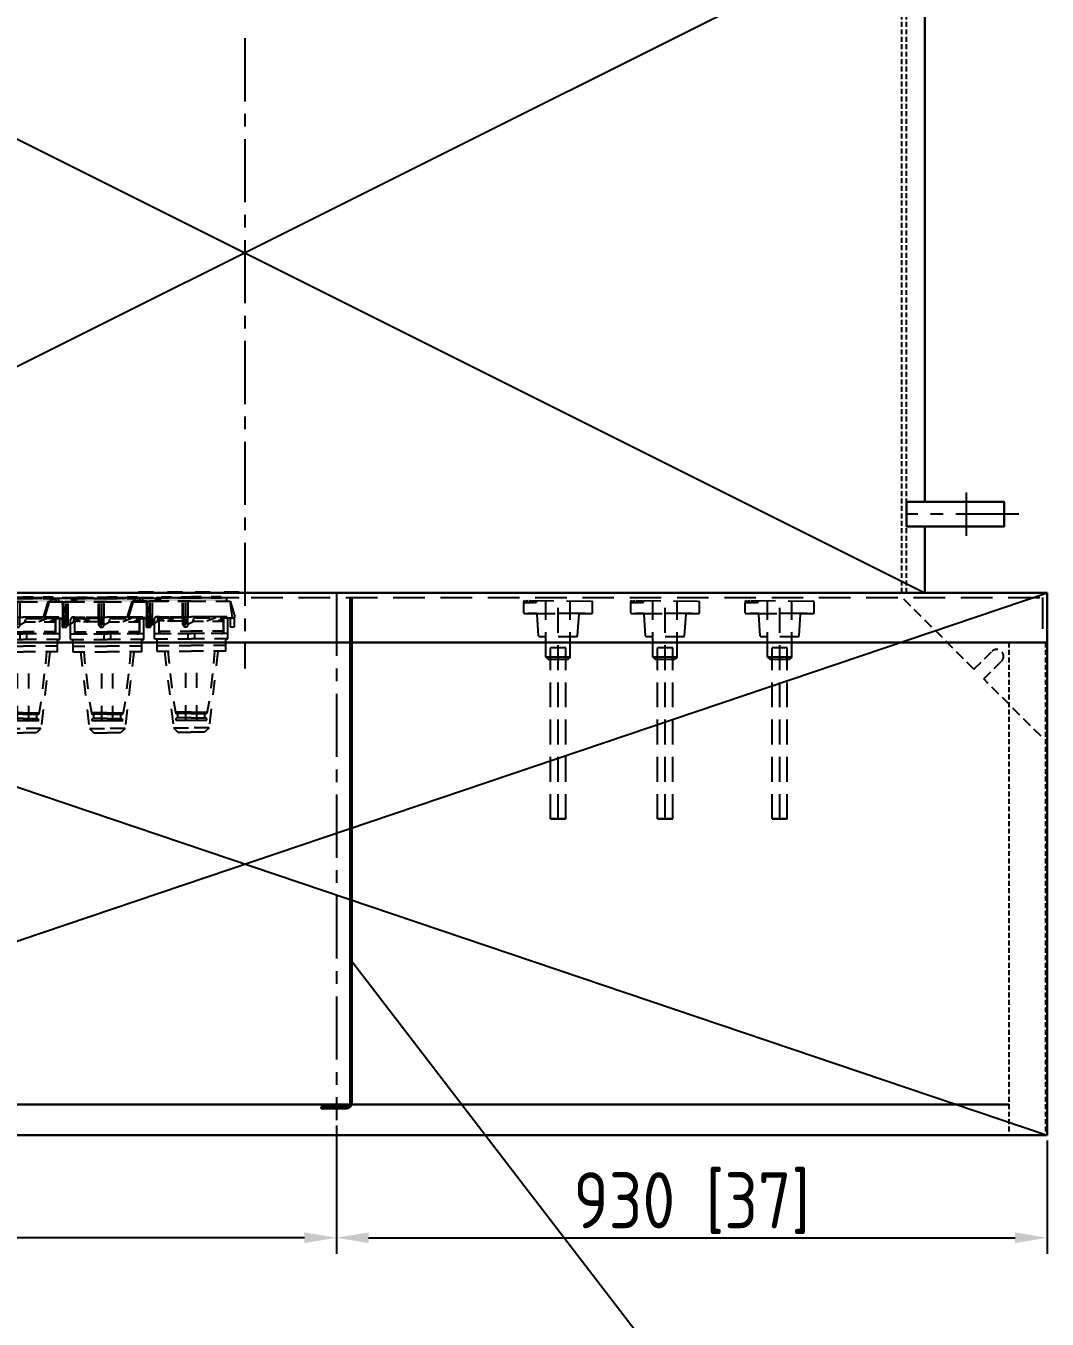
# Model space of a CAD drawing. Header units: inches. Extents: x 198356 to 209798, y -190593 to -183267.
# Drawn here: x 200409 to 201746, y -189080 to -187387 of the extents above; entities that cross this region are included whole.
import ezdxf

# ---------------------------------------------------------------- set-up
doc = ezdxf.new("R2010")
doc.units = ezdxf.units.IN
doc.header["$LTSCALE"] = 13
for name, pattern in [('CENTERX2', [101.6, 63.5, -12.7, 12.7, -12.7]), ('DASHED', [0.75, 0.5, -0.25]), ('HIDDEN', [9.525, 6.35, -3.175])]:
    doc.linetypes.add(name, pattern=pattern)
for name, color, linetype in [('1', 4, 'Continuous'), ('4虚线层', 6, 'DASHED'), ('粗实线', 4, 'Continuous'), ('虚线', 6, 'HIDDEN')]:
    doc.layers.add(name, color=color, linetype=linetype)
doc.layers.add('2细实线', color=3, linetype='Continuous', lineweight=20)
doc.layers.add('标注、文本', color=3, linetype='Continuous', lineweight=25)
doc.styles.get("Standard").update_dxf_attribs({"font": 'gbenor.shx', "bigfont": 'gbcbig.shx'})
doc.dimstyles.new('英寸 1-10', dxfattribs={"dimscale": 14, "dimtxt": 3.5, "dimasz": 2, "dimexe": 1.5, "dimexo": 0.5, "dimgap": 0.5, "dimtad": 1, "dimtoh": 1, "dimdec": 0, "dimdsep": 46, "dimtxsty": 'Standard', "dimcen": 2.5, "dimclrd": 3, "dimclre": 3, "dimclrt": 3, "dimadec": 0, "dimazin": 2, "dimtfac": 1, "dimtdec": 0, "dimtmove": 0, "dimatfit": 2, "dimfxl": 1, "dimarcsym": 0})

# ---------------------------------------------------------------- blocks, each defined once
blk = doc.blocks.new('*D88')
at = {"layer": '2细实线', "color": 3, "linetype": 'ByBlock', "lineweight": -2}
for p, q in [((200815.8, -188826.9), (200815.8, -188994.8)), ((199645.8, -188846.5), (199645.8, -188994.8)), ((200773.8, -188973.8), (199687.8, -188973.8))]:
    blk.add_line(p, q, dxfattribs=at)
at = {"layer": '2细实线', "color": 3, "linetype": 'ByBlock'}
for points in [[(199687.8, -188966.8), (199687.8, -188980.8), (199645.8, -188973.8)], [(200773.8, -188966.8), (200773.8, -188980.8), (200815.8, -188973.8)]]:
    blk.add_solid(points, dxfattribs=at)
at = {"layer": 'Defpoints', "color": 0, "linetype": 'ByBlock'}
for p in [(200815.8, -188819.9), (199645.8, -188839.5), (199645.8, -188973.8)]:
    blk.add_point(p, dxfattribs=at)
at = {"layer": '2细实线', "color": 3, "linetype": 'ByBlock', "insert": (200230.8, -188928.5), "char_height": 73.5, "attachment_point": 5}
blk.add_mtext('1170 [46]', dxfattribs=at)
blk = doc.blocks.new('*D89')
at = {"layer": '2细实线', "color": 3, "linetype": 'ByBlock', "lineweight": -2}
for p, q in [((200815.8, -188833.9), (200815.8, -188994.8)), ((201745.8, -188846.5), (201745.8, -188994.8)), ((200857.8, -188973.8), (201703.8, -188973.8))]:
    blk.add_line(p, q, dxfattribs=at)
at = {"layer": '2细实线', "color": 3, "linetype": 'ByBlock'}
for points in [[(200857.8, -188966.8), (200857.8, -188980.8), (200815.8, -188973.8)], [(201703.8, -188966.8), (201703.8, -188980.8), (201745.8, -188973.8)]]:
    blk.add_solid(points, dxfattribs=at)
at = {"layer": 'Defpoints', "color": 0, "linetype": 'ByBlock'}
for p in [(200815.8, -188826.9), (201745.8, -188839.5), (201745.8, -188973.8)]:
    blk.add_point(p, dxfattribs=at)
at = {"layer": '2细实线', "color": 3, "linetype": 'ByBlock', "insert": (201280.8, -188928.5), "char_height": 73.5, "attachment_point": 5}
blk.add_mtext('930 [37]', dxfattribs=at)
blk = doc.blocks.new('A$C732158F3')
at = {"layer": '4虚线层', "ltscale": 3}
h = blk.add_hatch(color=256, dxfattribs=at)
h.dxf.hatch_style = 2
h.paths.add_polyline_path([(7.3, 129.5), (7.3, 82.9), (11.6, 82.9)])
h = blk.add_hatch(color=256, dxfattribs=at)
h.dxf.hatch_style = 2
h.paths.add_polyline_path([(7.3, 129.5), (11.6, 129.5), (11.6, 82.9)])
h = blk.add_hatch(color=256, dxfattribs=at)
h.dxf.hatch_style = 2
h.paths.add_polyline_path([(7.3, 82.9), (7.3, 43.6), (11.6, 43.6)])
h = blk.add_hatch(color=256, dxfattribs=at)
h.dxf.hatch_style = 2
h.paths.add_polyline_path([(7.3, 82.9), (11.6, 82.9), (11.6, 43.6)])
h = blk.add_hatch(color=256, dxfattribs=at)
h.dxf.hatch_style = 2
h.paths.add_polyline_path([(7.3, 43.6), (7.3, 36.4), (11.6, 36.4)])
h = blk.add_hatch(color=256, dxfattribs=at)
h.dxf.hatch_style = 2
h.paths.add_polyline_path([(7.3, 43.6), (11.6, 43.6), (11.6, 36.4)])
for points in [[(11.6, 133.9), (30.6, 139.7), (33.5, 139.7)], [(33.5, 133.9), (45.1, 133.9), (45.1, 139.7), (33.5, 139.7)], [(33.5, 120.8), (33.5, 139.7)], [(5.8, 122.2), (5.8, 109.1)], [(7.3, 129.5), (7.3, 112)], [(7.3, 109.1), (7.3, 122.2)], [(11.6, 114.9), (11.6, 133.9)], [(61.1, 130.9), (53.8, 130.9), (34.9, 130.9), (32, 129.5), (32, 128), (32, 125.1), (34.9, 125.1)], [(53.8, 122.2), (53.8, 123.7), (50.9, 125.1), (33.5, 125.1)], [(53.8, 122.2), (53.8, 123.7), (50.9, 125.1), (33.5, 125.1)], [(37.8, 110.6), (37.8, 125.1)], [(50.9, 125.1), (50.9, 110.6)], [(50.9, 125.1), (50.9, 110.6)], [(53.8, 122.2), (53.8, 109.1)], [(53.8, 122.2), (53.8, 109.1)], [(77.1, 128), (61.1, 128), (61.1, 130.9)], [(61.1, 130.9), (61.1, 113.5)], [(77.1, 128), (77.1, 112)], [(33.5, 88.8), (33.5, 107.7)], [(75.7, 117.8), (77.1, 117.8)], [(142.6, 106.2), (158.6, 103.3)], [(152.8, 109.1), (177.5, 106.2)], [(158.6, 103.3), (160, 100.4), (161.5, 100.4), (163, 100.4), (164.4, 101.8)], [(165.9, 103.3), (164.4, 101.8)], [(167.3, 101.8), (167.3, 103.3), (165.9, 103.3)], [(177.5, 106.2), (183.3, 100.4), (183.3, 82.9)], [(5.8, 96), (5.8, 82.9)], [(7.3, 100.4), (7.3, 82.9)], [(32, 98.9), (32, 82.9)], [(33.5, 88.8), (33.5, 87.3), (34.9, 85.8)], [(34.9, 85.8), (39.3, 84.4), (42.2, 78.6)], [(37.8, 84.4), (37.8, 98.9)], [(50.9, 97.5), (50.9, 82.9)], [(50.9, 97.5), (50.9, 82.9)], [(53.8, 100.4), (53.8, 82.9)], [(53.8, 96), (53.8, 82.9)], [(53.8, 96), (53.8, 82.9)], [(61.1, 100.4), (61.1, 82.9)], [(69.8, 98.9), (69.8, 82.9)], [(77.1, 98.9), (77.1, 82.9)], [(125.1, 90.2), (97.5, 90.2)], [(167.3, 90.2), (138.2, 90.2)], [(5.8, 69.8), (5.8, 82.9)], [(7.3, 65.5), (7.3, 82.9)], [(11.6, 65.5), (11.6, 82.9)], [(11.6, 81.5), (11.6, 80), (13.1, 78.6), (33.5, 78.6)], [(11.6, 78.6), (11.6, 77.1), (13.1, 75.7)], [(11.6, 75.7), (11.6, 74.2), (13.1, 72.7)], [(13.1, 71.3), (11.6, 71.3), (11.6, 69.8)], [(32, 66.9), (32, 82.9)], [(42.2, 72.7), (42.2, 74.2), (42.2, 75.7), (39.3, 75.7), (33.5, 75.7)], [(33.5, 75.7), (33.5, 72.7)], [(37.8, 71.3), (37.8, 40.7), (33.5, 40.7), (36.4, 40.7)], [(50.9, 40.7), (33.5, 40.7), (33.5, 71.3)], [(45.1, 77.1), (43.6, 78.6), (42.2, 78.6)], [(42.2, 71.3), (43.6, 72.7), (45.1, 74.2)], [(50.9, 68.4), (50.9, 82.9)], [(53.8, 65.5), (53.8, 82.9)], [(53.8, 69.8), (53.8, 82.9)], [(61.1, 65.5), (61.1, 82.9)], [(69.8, 66.9), (69.8, 82.9)], [(77.1, 66.9), (77.1, 82.9)], [(125.1, 75.7), (97.5, 75.7)], [(167.3, 75.7), (138.2, 75.7)], [(165.9, 62.6), (167.3, 62.6), (167.3, 64), (167.3, 82.9)], [(177.5, 59.7), (183.3, 65.5), (183.3, 82.9)], [(7.3, 56.7), (7.3, 43.6)], [(7.3, 36.4), (7.3, 53.8)], [(11.6, 53.8), (11.6, 36.4)], [(50.9, 40.7), (50.9, 55.3)], [(53.8, 43.6), (53.8, 56.7)], [(61.1, 34.9), (61.1, 52.4)], [(69.8, 37.8), (69.8, 53.8)], [(77.1, 37.8), (77.1, 53.8)], [(142.6, 59.7), (158.6, 62.6)], [(152.8, 56.7), (177.5, 59.7)], [(164.4, 64), (163, 65.5), (161.5, 65.5), (160, 65.5), (158.6, 62.6)], [(165.9, 62.6), (164.4, 64)], [(165.9, 62.6), (165.9, 64)], [(53.8, 40.7), (34.9, 40.7), (32, 40.7), (32, 37.8)], [(32, 37.8), (32, 36.4), (34.9, 34.9)], [(33.5, 40.7), (33.5, 39.3), (34.9, 39.3)], [(34.9, 39.3), (39.3, 37.8), (42.2, 32)], [(61.1, 34.9), (53.8, 34.9), (34.9, 34.9)], [(50.9, 40.7), (53.8, 42.2), (53.8, 43.6)], [(11.6, 21.8), (11.6, 32)], [(11.6, 32), (11.6, 29.1), (13.1, 29.1)], [(11.6, 29.1), (11.6, 27.6), (13.1, 26.2)], [(13.1, 24.7), (11.6, 24.7), (11.6, 21.8), (11.6, 5.8)], [(42.2, 26.2), (42.2, 27.6), (39.3, 29.1), (33.5, 29.1)], [(45.1, 29.1), (43.6, 30.6), (42.2, 32)], [(42.2, 24.7), (43.6, 26.2), (45.1, 27.6)], [(11.6, 16), (8.7, 16), (8.7, 8.7), (11.6, 8.7)], [(33.5, 1.5), (30.6, 1.5), (11.6, 7.3)], [(33.5, 1.5), (33.5, 0), (30.6, 0), (11.6, 5.8)]]:
    blk.add_lwpolyline(points, dxfattribs=at)
blk.add_lwpolyline([(11.6, 34.9), (11.6, 32)], close=True, dxfattribs=at)
for points in [[(0, 145.5), (0, 145.5), (0, 120.8), (0, 120.8)], [(7.3, 145.5), (7.3, 145.5), (7.3, 120.8), (7.3, 120.8)], [(33.5, 136.8), (33.5, 136.8), (11.6, 133.9), (11.6, 133.9)], [(7.3, 122.2), (7.3, 122.2), (5.8, 122.2), (5.8, 122.2)], [(11.6, 129.5), (11.6, 129.5), (7.3, 129.5), (7.3, 129.5)], [(32, 128), (32, 128), (32, 129.5), (32, 129.5)], [(32, 128), (32, 128), (32, 112), (32, 112)], [(37.8, 117.8), (37.8, 117.8), (33.5, 125.1), (33.5, 125.1)], [(34.9, 125.1), (34.9, 125.1), (53.8, 125.1), (53.8, 125.1)], [(37.8, 120.8), (37.8, 120.8), (36.4, 125.1), (36.4, 125.1)], [(53.8, 130.9), (53.8, 130.9), (53.8, 113.5), (53.8, 113.5)], [(69.8, 128), (69.8, 128), (69.8, 112), (69.8, 112)], [(0, 107.7), (0, 107.7), (0, 82.9), (0, 82.9)], [(7.3, 107.7), (7.3, 107.7), (7.3, 82.9), (7.3, 82.9)], [(11.6, 82.9), (11.6, 82.9), (11.6, 101.8), (11.6, 101.8)], [(32, 112), (32, 112), (32, 82.9), (32, 82.9)], [(33.5, 114.9), (33.5, 114.9), (37.8, 103.3), (37.8, 103.3)], [(77.1, 117.8), (77.1, 117.8), (103.3, 114.9), (103.3, 114.9)], [(77.1, 113.5), (77.1, 113.5), (93.1, 112), (93.1, 112)], [(106.2, 110.6), (106.2, 110.6), (130.9, 107.7), (130.9, 107.7)], [(114.9, 113.5), (114.9, 113.5), (139.7, 110.6), (139.7, 110.6)], [(157.1, 82.9), (157.1, 82.9), (157.1, 104.8), (157.1, 104.8)], [(158.6, 82.9), (158.6, 82.9), (158.6, 103.3), (158.6, 103.3)], [(164.4, 82.9), (164.4, 82.9), (164.4, 101.8), (164.4, 101.8)], [(167.3, 82.9), (167.3, 82.9), (167.3, 101.8), (167.3, 101.8)], [(177.5, 106.2), (177.5, 106.2), (177.5, 82.9), (177.5, 82.9)], [(7.3, 82.9), (7.3, 82.9), (7.3, 96), (7.3, 96)], [(53.8, 87.3), (53.8, 87.3), (61.1, 87.3), (61.1, 87.3)], [(0, 71.3), (0, 71.3), (0, 46.6), (0, 46.6)], [(7.3, 82.9), (7.3, 82.9), (7.3, 69.8), (7.3, 69.8)], [(7.3, 71.3), (7.3, 71.3), (7.3, 46.6), (7.3, 46.6)], [(11.6, 82.9), (11.6, 82.9), (11.6, 65.5), (11.6, 65.5)], [(33.5, 75.7), (33.5, 75.7), (13.1, 75.7), (13.1, 75.7)], [(33.5, 72.7), (33.5, 72.7), (13.1, 72.7), (13.1, 72.7)], [(33.5, 71.3), (33.5, 71.3), (13.1, 71.3), (13.1, 71.3)], [(32, 55.3), (32, 55.3), (32, 82.9), (32, 82.9)], [(42.2, 78.6), (42.2, 78.6), (33.5, 78.6), (33.5, 78.6)], [(33.5, 75.7), (33.5, 75.7), (33.5, 72.7), (33.5, 72.7)], [(33.5, 72.7), (33.5, 72.7), (42.2, 72.7), (42.2, 72.7)], [(33.5, 71.3), (33.5, 71.3), (42.2, 71.3), (42.2, 71.3)], [(33.5, 71.3), (33.5, 71.3), (33.5, 40.7), (33.5, 40.7)], [(45.1, 74.2), (45.1, 74.2), (45.1, 77.1), (45.1, 77.1)], [(53.8, 78.6), (53.8, 78.6), (61.1, 78.6), (61.1, 78.6)], [(157.1, 82.9), (157.1, 82.9), (157.1, 62.6), (157.1, 62.6)], [(158.6, 82.9), (158.6, 82.9), (158.6, 62.6), (158.6, 62.6)], [(164.4, 82.9), (164.4, 82.9), (164.4, 64), (164.4, 64)], [(177.5, 59.7), (177.5, 59.7), (177.5, 82.9), (177.5, 82.9)], [(5.8, 43.6), (5.8, 43.6), (5.8, 56.7), (5.8, 56.7)], [(11.6, 34.9), (11.6, 34.9), (11.6, 52.4), (11.6, 52.4)], [(32, 37.8), (32, 37.8), (32, 53.8), (32, 53.8)], [(33.5, 50.9), (33.5, 50.9), (37.8, 62.6), (37.8, 62.6)], [(37.8, 56.7), (37.8, 56.7), (37.8, 58.2), (37.8, 58.2)], [(53.8, 34.9), (53.8, 34.9), (53.8, 52.4), (53.8, 52.4)], [(77.1, 52.4), (77.1, 52.4), (93.1, 53.8), (93.1, 53.8)], [(77.1, 48), (77.1, 48), (103.3, 50.9), (103.3, 50.9)], [(106.2, 55.3), (106.2, 55.3), (130.9, 58.2), (130.9, 58.2)], [(114.9, 52.4), (114.9, 52.4), (139.7, 55.3), (139.7, 55.3)], [(7.3, 43.6), (7.3, 43.6), (5.8, 43.6), (5.8, 43.6)], [(11.6, 36.4), (11.6, 36.4), (7.3, 36.4), (7.3, 36.4)], [(37.8, 48), (37.8, 48), (33.5, 40.7), (33.5, 40.7)], [(37.8, 45.1), (37.8, 45.1), (36.4, 40.7), (36.4, 40.7)], [(61.1, 37.8), (61.1, 37.8), (77.1, 37.8), (77.1, 37.8)], [(0, 33.5), (0, 33.5), (0, 8.7), (0, 8.7)], [(7.3, 33.5), (7.3, 33.5), (7.3, 8.7), (7.3, 8.7)], [(11.6, 32), (11.6, 32), (13.1, 32), (13.1, 32)], [(33.5, 32), (33.5, 32), (13.1, 32), (13.1, 32)], [(33.5, 29.1), (33.5, 29.1), (13.1, 29.1), (13.1, 29.1)], [(33.5, 26.2), (33.5, 26.2), (13.1, 26.2), (13.1, 26.2)], [(33.5, 24.7), (33.5, 24.7), (13.1, 24.7), (13.1, 24.7)], [(42.2, 32), (42.2, 32), (33.5, 32), (33.5, 32)], [(33.5, 29.1), (33.5, 29.1), (33.5, 26.2), (33.5, 26.2)], [(33.5, 26.2), (33.5, 26.2), (42.2, 26.2), (42.2, 26.2)], [(33.5, 24.7), (33.5, 24.7), (42.2, 24.7), (42.2, 24.7)], [(33.5, 24.7), (33.5, 24.7), (33.5, 0), (33.5, 0)], [(45.1, 27.6), (45.1, 27.6), (45.1, 29.1), (45.1, 29.1)]]:
    blk.add_open_spline(points, degree=3, dxfattribs=at)

msp = doc.modelspace()

# ---------------------------------------------------------------- linework, layer by layer
at = {"layer": '1', "color": 1, "linetype": 'CENTERX2', "lineweight": -3, "ltscale": 0.1}
for p, q in [((200695.829, -187403.487), (200695.829, -188228.359)), ((201640.366, -188054.855), (201640.366, -187998.124)), ((201708.796, -188026.49), (201561.829, -188026.49)), ((200815.829, -188129.487), (200815.829, -188819.91))]:
    msp.add_line(p, q, dxfattribs=at)
at = {"layer": '4虚线层'}
for p, q in [((201555.829, -188129.487), (201555.829, -187239.487)), ((201561.829, -188129.487), (201561.829, -187233.487)), ((201695.829, -188194.487), (201695.829, -188839.487)), ((201743.829, -188194.487), (201743.829, -188839.487))]:
    msp.add_line(p, q, dxfattribs=at)
at = {"layer": '4虚线层', "ltscale": 5}
for p, q in [((201060.839, -188155.487), (201060.839, -188142.969)), ((201061.839, -188141.97), (201066.846, -188141.987)), ((201066.846, -188142.543), (201066.846, -188141.987)), ((201068.791, -188142.543), (201066.846, -188142.543)), ((201068.791, -188141.987), (201068.791, -188142.543)), ((201068.791, -188141.987), (201068.791, -188142.543)), ((201069.74, -188141.987), (201068.791, -188141.987)), ((201069.74, -188142.543), (201069.74, -188141.987)), ((201071.685, -188142.543), (201069.74, -188142.543)), ((201072.634, -188141.987), (201071.685, -188141.987)), ((201071.685, -188141.987), (201071.685, -188142.543)), ((201071.685, -188141.987), (201071.685, -188142.543)), ((201072.634, -188142.543), (201072.634, -188141.987)), ((201074.579, -188142.543), (201072.634, -188142.543)), ((201076.339, -188141.987), (201074.579, -188141.987)), ((201074.579, -188141.987), (201074.579, -188142.543)), ((201089.82, -188213.487), (201089.82, -188140.487)), ((201105.829, -188425.487), (201105.828, -188140.487)), ((201121.836, -188213.487), (201121.835, -188140.487)), ((201150.839, -188155.487), (201150.839, -188141.487)), ((201200.839, -188155.487), (201200.839, -188142.969)), ((201201.839, -188141.97), (201206.846, -188141.987)), ((201206.846, -188142.543), (201206.846, -188141.987)), ((201208.791, -188142.543), (201206.846, -188142.543)), ((201208.791, -188141.987), (201208.791, -188142.543)), ((201208.791, -188141.987), (201208.791, -188142.543)), ((201209.74, -188141.987), (201208.791, -188141.987)), ((201209.74, -188142.543), (201209.74, -188141.987)), ((201211.685, -188142.543), (201209.74, -188142.543)), ((201212.634, -188141.987), (201211.685, -188141.987)), ((201211.685, -188141.987), (201211.685, -188142.543)), ((201211.685, -188141.987), (201211.685, -188142.543)), ((201212.634, -188142.543), (201212.634, -188141.987)), ((201214.579, -188142.543), (201212.634, -188142.543)), ((201216.339, -188141.987), (201214.579, -188141.987)), ((201214.579, -188141.987), (201214.579, -188142.543)), ((201229.82, -188213.487), (201229.82, -188140.487)), ((201245.829, -188425.487), (201245.828, -188140.487)), ((201261.836, -188213.487), (201261.835, -188140.487)), ((201290.839, -188155.487), (201290.839, -188141.487)), ((201350.84, -188155.487), (201350.84, -188142.969)), ((201351.84, -188141.97), (201356.847, -188141.987)), ((201356.847, -188142.543), (201356.847, -188141.987)), ((201358.792, -188142.543), (201356.847, -188142.543)), ((201358.792, -188141.987), (201358.792, -188142.543)), ((201358.792, -188141.987), (201358.792, -188142.543)), ((201359.741, -188141.987), (201358.792, -188141.987)), ((201359.741, -188142.543), (201359.741, -188141.987)), ((201361.686, -188142.543), (201359.741, -188142.543)), ((201362.635, -188141.987), (201361.686, -188141.987)), ((201361.686, -188141.987), (201361.686, -188142.543)), ((201361.686, -188141.987), (201361.686, -188142.543)), ((201362.635, -188142.543), (201362.635, -188141.987)), ((201364.58, -188142.543), (201362.635, -188142.543)), ((201366.34, -188141.987), (201364.58, -188141.987)), ((201364.58, -188141.987), (201364.58, -188142.543)), ((201379.821, -188213.487), (201379.821, -188140.487)), ((201395.83, -188425.487), (201395.828, -188140.487)), ((201411.837, -188213.487), (201411.836, -188140.487)), ((201440.84, -188155.487), (201440.84, -188141.487)), ((201061.839, -188156.487), (201077.403, -188156.487)), ((201077.385, -188156.487), (201066.82, -188156.487)), ((201077.397, -188156.487), (201066.832, -188156.487)), ((201080.258, -188185.554), (201078.382, -188157.421)), ((201080.27, -188185.554), (201078.395, -188157.421)), ((201131.382, -188185.554), (201133.258, -188157.421)), ((201131.395, -188185.554), (201133.27, -188157.421)), ((201134.256, -188156.487), (201144.822, -188156.489)), ((201134.268, -188156.487), (201144.834, -188156.489)), ((201134.274, -188156.487), (201149.839, -188156.487)), ((201201.839, -188156.487), (201217.403, -188156.487)), ((201217.385, -188156.487), (201206.82, -188156.487)), ((201217.397, -188156.487), (201206.832, -188156.487)), ((201220.258, -188185.554), (201218.382, -188157.421)), ((201220.27, -188185.554), (201218.395, -188157.421)), ((201271.382, -188185.554), (201273.258, -188157.421)), ((201271.395, -188185.554), (201273.27, -188157.421)), ((201274.256, -188156.487), (201284.822, -188156.489)), ((201274.268, -188156.487), (201284.834, -188156.489)), ((201274.274, -188156.487), (201289.839, -188156.487)), ((201351.84, -188156.487), (201367.404, -188156.487)), ((201367.386, -188156.487), (201356.821, -188156.487)), ((201367.398, -188156.487), (201356.833, -188156.487)), ((201370.259, -188185.554), (201368.383, -188157.421)), ((201370.271, -188185.554), (201368.396, -188157.421)), ((201421.383, -188185.554), (201423.259, -188157.421)), ((201421.396, -188185.554), (201423.271, -188157.421)), ((201424.257, -188156.487), (201434.823, -188156.489)), ((201424.269, -188156.487), (201434.835, -188156.489)), ((201424.275, -188156.487), (201439.84, -188156.487)), ((201081.256, -188186.487), (201089.82, -188186.487)), ((201081.268, -188186.487), (201089.832, -188186.487)), ((201105.822, -188186.487), (201130.385, -188186.487)), ((201105.834, -188186.487), (201130.397, -188186.487)), ((201121.82, -188213.487), (201121.82, -188186.487)), ((201221.256, -188186.487), (201229.82, -188186.487)), ((201221.268, -188186.487), (201229.832, -188186.487)), ((201245.822, -188186.487), (201270.385, -188186.487)), ((201245.834, -188186.487), (201270.397, -188186.487)), ((201261.82, -188213.487), (201261.82, -188186.487)), ((201371.257, -188186.487), (201379.821, -188186.487)), ((201371.269, -188186.487), (201379.833, -188186.487)), ((201395.823, -188186.487), (201420.386, -188186.487)), ((201395.835, -188186.487), (201420.398, -188186.487)), ((201411.821, -188213.487), (201411.821, -188186.487)), ((201095.829, -188425.487), (201095.828, -188201.487)), ((201115.829, -188425.487), (201115.828, -188201.487)), ((201235.829, -188425.487), (201235.828, -188201.487)), ((201255.829, -188425.487), (201255.828, -188201.487)), ((201385.83, -188425.487), (201385.829, -188201.487)), ((201405.83, -188425.487), (201405.829, -188201.487)), ((201089.816, -188213.487), (201092.816, -188216.487)), ((201121.816, -188213.487), (201089.816, -188213.487)), ((201089.82, -188213.487), (201092.82, -188216.487)), ((201121.82, -188213.487), (201089.82, -188213.487)), ((201092.816, -188216.487), (201118.816, -188216.487)), ((201092.82, -188216.487), (201118.82, -188216.487)), ((201121.816, -188213.487), (201118.816, -188216.487)), ((201121.82, -188213.487), (201118.82, -188216.487)), ((201229.816, -188213.487), (201232.816, -188216.487)), ((201261.816, -188213.487), (201229.816, -188213.487)), ((201229.82, -188213.487), (201232.82, -188216.487)), ((201261.82, -188213.487), (201229.82, -188213.487)), ((201232.816, -188216.487), (201258.816, -188216.487)), ((201232.82, -188216.487), (201258.82, -188216.487)), ((201261.816, -188213.487), (201258.816, -188216.487)), ((201261.82, -188213.487), (201258.82, -188216.487)), ((201379.817, -188213.487), (201382.817, -188216.487)), ((201411.817, -188213.487), (201379.817, -188213.487)), ((201379.821, -188213.487), (201382.821, -188216.487)), ((201411.821, -188213.487), (201379.821, -188213.487)), ((201382.817, -188216.487), (201408.817, -188216.487)), ((201382.821, -188216.487), (201408.821, -188216.487)), ((201411.817, -188213.487), (201408.817, -188216.487)), ((201411.821, -188213.487), (201408.821, -188216.487)), ((201115.829, -188425.487), (201095.829, -188425.487)), ((201115.829, -188425.487), (201095.829, -188425.487)), ((201095.829, -188425.487), (201115.829, -188425.487)), ((201255.829, -188425.487), (201235.829, -188425.487)), ((201255.829, -188425.487), (201235.829, -188425.487)), ((201235.829, -188425.487), (201255.829, -188425.487)), ((201405.83, -188425.487), (201385.83, -188425.487)), ((201405.83, -188425.487), (201385.83, -188425.487)), ((201385.83, -188425.487), (201405.83, -188425.487))]:
    msp.add_line(p, q, dxfattribs=at)
at = {"layer": '4虚线层', "ltscale": 2}
for p, q in [((201650.11, -188229.478), (201556.118, -188135.487)), ((201650.11, -188229.478), (201673.444, -188206.144)), ((201662.838, -188242.206), (201686.172, -188218.872)), ((201737.829, -188317.198), (201662.838, -188242.206))]:
    msp.add_line(p, q, dxfattribs=at)
at = {"layer": '4虚线层', "ltscale": 5}
for points in [[(201062.455, -188139.748), (201060.753, -188140.812), (201060.434, -188142.195)], [(201066.764, -188140.014), (201064.53, -188140.227), (201062.987, -188140.599), (201062.668, -188141.982)], [(201149.231, -188140.693), (201066.764, -188140.014), (201065.222, -188140.387), (201064.902, -188141.77)], [(201202.455, -188139.748), (201200.753, -188140.812), (201200.434, -188142.195)], [(201206.764, -188140.014), (201204.53, -188140.227), (201202.987, -188140.599), (201202.668, -188141.982)], [(201289.231, -188140.693), (201206.764, -188140.014), (201205.222, -188140.387), (201204.902, -188141.77)], [(201352.456, -188139.748), (201350.754, -188140.812), (201350.435, -188142.195)], [(201356.765, -188140.014), (201354.531, -188140.227), (201352.988, -188140.599), (201352.669, -188141.982)], [(201439.232, -188140.693), (201356.765, -188140.014), (201355.222, -188140.387), (201354.903, -188141.77)], [(201128.521, -188156.457), (201105.967, -188156.349)], [(201268.521, -188156.457), (201245.967, -188156.349)], [(201418.522, -188156.457), (201395.968, -188156.349)]]:
    msp.add_lwpolyline(points, dxfattribs=at)
for centre, radius, start, end in [((201061.839, -188142.97), 1, 90, 180), ((201076.339, -188139.987), 2, 270, 0), ((201076.339, -188139.987), 2, 270, 0), ((201149.839, -188141.487), 1, 0, 90), ((201201.839, -188142.97), 1, 90, 180), ((201216.339, -188139.987), 2, 270, 0), ((201216.339, -188139.987), 2, 270, 0), ((201289.839, -188141.487), 1, 0, 90), ((201351.84, -188142.97), 1, 90, 180), ((201366.34, -188139.987), 2, 270, 0), ((201366.34, -188139.987), 2, 270, 0), ((201439.84, -188141.487), 1, 0, 90), ((201061.839, -188155.487), 1, 180, 270), ((201077.385, -188157.487), 1, 3.814075, 90), ((201077.397, -188157.487), 1, 3.814075, 90), ((201077.403, -188157.487), 1, 3.814075, 90), ((201134.256, -188157.487), 1, 90, 176.185925), ((201134.268, -188157.487), 1, 90, 176.185925), ((201134.274, -188157.487), 1, 90, 176.185925), ((201149.839, -188155.487), 1, 270, 0), ((201201.839, -188155.487), 1, 180, 270), ((201217.385, -188157.487), 1, 3.814075, 90), ((201217.397, -188157.487), 1, 3.814075, 90), ((201217.403, -188157.487), 1, 3.814075, 90), ((201274.256, -188157.487), 1, 90, 176.185925), ((201274.268, -188157.487), 1, 90, 176.185925), ((201274.274, -188157.487), 1, 90, 176.185925), ((201289.839, -188155.487), 1, 270, 0), ((201351.84, -188155.487), 1, 180, 270), ((201367.386, -188157.487), 1, 3.814075, 90), ((201367.398, -188157.487), 1, 3.814075, 90), ((201367.404, -188157.487), 1, 3.814075, 90), ((201424.257, -188157.487), 1, 90, 176.185925), ((201424.269, -188157.487), 1, 90, 176.185925), ((201424.275, -188157.487), 1, 90, 176.185925), ((201439.84, -188155.487), 1, 270, 0), ((201081.256, -188185.487), 1, 183.814075, 270), ((201081.268, -188185.487), 1, 183.814075, 270), ((201130.385, -188185.487), 1, 270, 356.185925), ((201130.397, -188185.487), 1, 270, 356.185925), ((201221.256, -188185.487), 1, 183.814075, 270), ((201221.268, -188185.487), 1, 183.814075, 270), ((201270.385, -188185.487), 1, 270, 356.185925), ((201270.397, -188185.487), 1, 270, 356.185925), ((201371.257, -188185.487), 1, 183.814075, 270), ((201371.269, -188185.487), 1, 183.814075, 270), ((201420.386, -188185.487), 1, 270, 356.185925), ((201420.398, -188185.487), 1, 270, 356.185925)]:
    msp.add_arc(centre, radius, start, end, dxfattribs=at)
at = {"layer": '4虚线层', "ltscale": 2}
msp.add_arc((201679.808, -188212.508), 9, 315, 135, dxfattribs=at)
at = {"layer": '4虚线层', "ltscale": 5}
for points in [[(201069.476, -188156.665), (201069.476, -188156.665), (201105.967, -188156.349), (201105.967, -188156.349)], [(201069.476, -188156.665), (201069.476, -188156.665), (201070.167, -188156.824), (201070.167, -188156.824)], [(201141.607, -188156.565), (201141.607, -188156.565), (201105.967, -188156.349), (201105.967, -188156.349)], [(201209.476, -188156.665), (201209.476, -188156.665), (201245.967, -188156.349), (201245.967, -188156.349)], [(201209.476, -188156.665), (201209.476, -188156.665), (201210.167, -188156.824), (201210.167, -188156.824)], [(201281.607, -188156.565), (201281.607, -188156.565), (201245.967, -188156.349), (201245.967, -188156.349)], [(201359.477, -188156.665), (201359.477, -188156.665), (201395.968, -188156.349), (201395.968, -188156.349)], [(201359.477, -188156.665), (201359.477, -188156.665), (201360.168, -188156.824), (201360.168, -188156.824)], [(201431.608, -188156.565), (201431.608, -188156.565), (201395.968, -188156.349), (201395.968, -188156.349)]]:
    msp.add_open_spline(points, degree=3, dxfattribs=at)
at = {"layer": '标注、文本', "ltscale": 16.7707}
for p, q in [((199805.829, -187239.487), (201585.829, -188129.487)), ((201585.829, -187239.487), (199805.829, -188129.487)), ((201249.059, -189150.427), (200833.019, -188608.344))]:
    msp.add_line(p, q, dxfattribs=at)
at = {"layer": '标注、文本', "color": 4, "lineweight": 30}
for p, q in [((201585.829, -188010.19), (201585.829, -187358.784)), ((201585.829, -188129.487), (201585.829, -188042.789)), ((199645.829, -188129.487), (201745.829, -188129.487)), ((201745.829, -188129.487), (201745.829, -188194.487)), ((199645.829, -188194.487), (201745.829, -188194.487)), ((199645.829, -188839.487), (201560.829, -188839.487)), ((199645.829, -188839.487), (201560.829, -188839.487)), ((199645.829, -188839.487), (201560.829, -188839.487))]:
    msp.add_line(p, q, dxfattribs=at)
at = {"layer": '标注、文本'}
for p, q in [((199645.829, -188129.487), (201745.829, -188839.487)), ((199645.829, -188839.487), (201745.829, -188129.487)), ((201115.828, -188201.487), (201095.828, -188201.487)), ((201255.828, -188201.487), (201235.828, -188201.487)), ((201405.829, -188201.487), (201385.829, -188201.487))]:
    msp.add_line(p, q, dxfattribs=at)
at = {"layer": '粗实线', "lineweight": 30}
for p, q in [((200833.829, -188135.487), (200833.829, -188797.487)), ((200835.829, -188135.487), (200835.829, -188797.487)), ((201745.829, -188194.487), (201745.829, -188839.487)), ((199700.829, -188799.487), (201695.829, -188799.487)), ((200795.829, -188802.487), (200828.829, -188802.487)), ((200795.829, -188802.487), (200795.829, -188804.487)), ((200795.829, -188804.487), (200828.829, -188804.487)), ((199645.829, -188839.487), (201745.829, -188839.487))]:
    msp.add_line(p, q, dxfattribs=at)
msp.add_lwpolyline([(201561.829, -188010.19), (201561.829, -188042.789), (201689.429, -188042.789), (201689.429, -188010.19)], close=True, dxfattribs=at)
msp.add_lwpolyline([(201561.829, -188010.19), (201561.829, -188042.789), (201689.429, -188042.789), (201689.429, -188010.19)], close=True, dxfattribs=at)
for radius in [7, 5]:
    msp.add_arc((200828.829, -188797.487), radius, 270, 0, dxfattribs=at)
at = {"layer": '虚线', "ltscale": 0.5}
for p, q in [((199651.829, -188135.487), (201739.829, -188135.487)), ((201739.829, -188135.487), (201739.829, -188194.487))]:
    msp.add_line(p, q, dxfattribs=at)

# ---------------------------------------------------------------- block references
at = {"layer": '标注、文本', "rotation": 270}
for p in [(200322.898, -188129.487), (200432.898, -188129.487), (200542.898, -188128.721)]:
    msp.add_blockref('A$C732158F3', p, dxfattribs=at)

# ---------------------------------------------------------------- dimensions: what is measured, and where the dimension line sits
at = {"layer": '2细实线', "linetype": 'ByBlock'}
for base, p1, p2, picture, middle in [((199645.829, -188973.785), (200815.829, -188819.91), (199645.829, -188839.487), '*D88', (200230.829, -188928.504)), ((201745.829, -188973.785), (200815.829, -188826.91), (201745.829, -188839.487), '*D89', (201280.829, -188928.519))]:
    dim = msp.add_linear_dim(base=base, p1=p1, p2=p2, dimstyle='英寸 1-10', override={"dimtxt": 5.25, "dimasz": 3}, dxfattribs=at)
    dim.commit()
    dim.dimension.update_dxf_attribs({"geometry": picture, "text_midpoint": middle})

doc.saveas('drawing.dxf')
